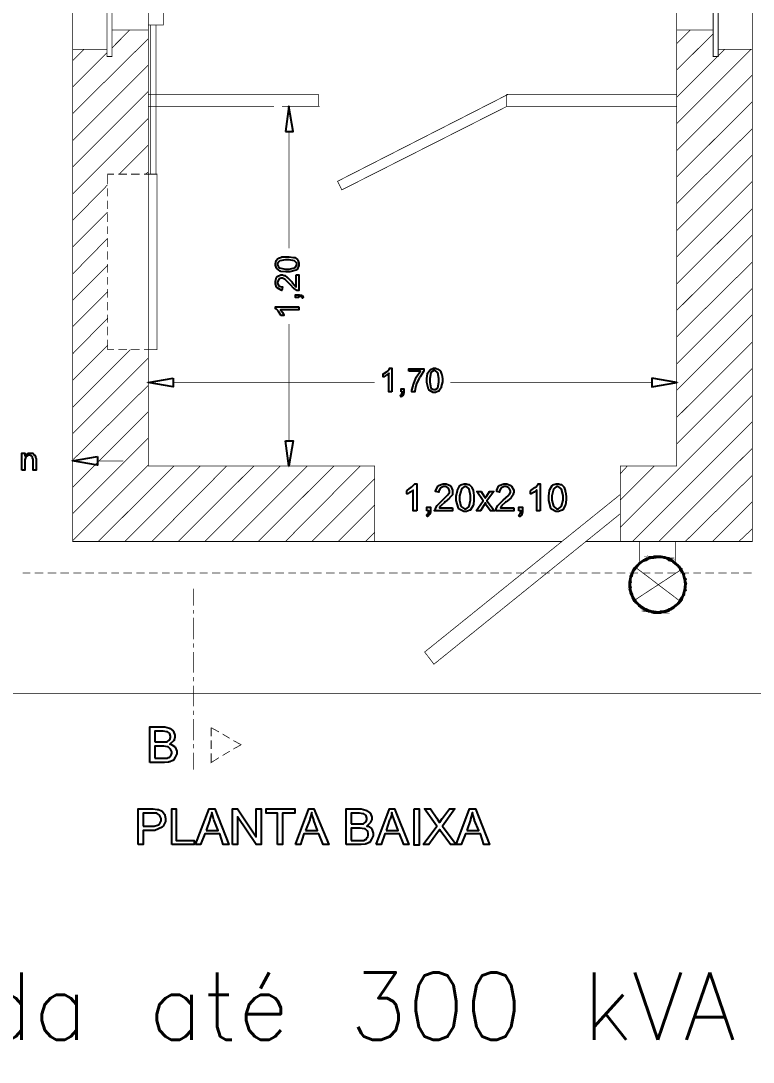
# Model space of a CAD drawing. Extents: x -593 to 248, y 430 to 1024.
# Drawn here: x -470 to -426.5, y 737 to 798.9 of the extents above; entities that cross this region are included whole.
import ezdxf

# ---------------------------------------------------------------- set-up
doc = ezdxf.new("R2010")
doc.units = 0
doc.header["$MEASUREMENT"] = 0
for name, color, linetype in [('C00-00-00-BLACK', 7, 'Continuous'), ('C00-7E-FF', 150, 'Continuous'), ('CFF-7E-00', 30, 'Continuous')]:
    doc.layers.add(name, color=color, linetype=linetype)
doc.styles.get("Standard").update_dxf_attribs({"font": 'txt.shx', "height": 0.4})

msp = doc.modelspace()

# ---------------------------------------------------------------- linework, layer by layer
at = {"layer": 'C00-00-00-BLACK', "const_width": 0.0423}
for points in [[(-478.073, 758.89), (-478.073, 842.777), (-415.303, 842.777), (-415.303, 758.89), (-478.073, 758.89)], [(-464.542, 796.743), (-464.841, 796.743), (-464.841, 828.918), (-464.542, 828.918), (-464.542, 796.743)], [(-428.834, 796.743), (-428.535, 796.743), (-428.535, 828.918), (-428.834, 828.918), (-428.834, 796.743)], [(-462.381, 798.609), (-461.489, 798.609), (-461.489, 799.921), (-462.381, 799.921), (-462.381, 798.609)], [(-430.445, 765.375), (-430.445, 765.541), (-430.579, 766.035), (-430.944, 766.574), (-431.483, 766.938), (-431.978, 767.072), (-432.142, 767.072), (-432.306, 767.072), (-432.795, 766.938), (-433.32, 766.574), (-433.668, 766.035), (-433.795, 765.541), (-433.795, 765.375), (-433.795, 765.218), (-433.668, 764.743), (-433.32, 764.216), (-432.795, 763.855), (-432.306, 763.722), (-432.142, 763.722), (-431.978, 763.722), (-431.483, 763.855), (-430.944, 764.216), (-430.579, 764.743), (-430.445, 765.218), (-430.445, 765.375)], [(-430.488, 765.375), (-430.488, 765.539), (-430.616, 766.029), (-430.965, 766.553), (-431.49, 766.902), (-431.979, 767.029), (-432.142, 767.029), (-432.299, 767.029), (-432.77, 766.902), (-433.282, 766.553), (-433.627, 766.029), (-433.752, 765.539), (-433.752, 765.375), (-433.752, 765.22), (-433.627, 764.75), (-433.282, 764.237), (-432.77, 763.891), (-432.299, 763.764), (-432.142, 763.764), (-431.979, 763.764), (-431.49, 763.891), (-430.965, 764.237), (-430.616, 764.75), (-430.488, 765.22), (-430.488, 765.375)], [(-433.033, 766.775), (-433.16, 766.606), (-433.245, 766.606), (-433.033, 766.775)], [(-432.949, 766.775), (-433.033, 766.775), (-433.16, 766.606), (-432.949, 766.775)], [(-432.99, 766.817), (-432.949, 766.775), (-433.033, 766.775), (-432.99, 766.817)], [(-432.82, 766.902), (-432.82, 766.817), (-432.99, 766.817), (-432.82, 766.902)], [(-432.82, 766.817), (-432.99, 766.817), (-432.949, 766.775), (-432.82, 766.817)], [(-431.931, 767.029), (-432.354, 767.029), (-431.719, 766.986), (-431.931, 767.029)], [(-432.693, 766.943), (-432.65, 766.902), (-432.82, 766.902), (-432.693, 766.943)], [(-432.058, 766.986), (-431.592, 766.943), (-431.761, 766.943), (-432.058, 766.986)], [(-432.65, 766.902), (-432.82, 766.902), (-432.82, 766.817), (-432.65, 766.902)], [(-432.438, 766.943), (-432.693, 766.943), (-432.65, 766.902), (-432.438, 766.943)], [(-432.607, 766.943), (-432.438, 766.943), (-432.693, 766.943), (-432.607, 766.943)], [(-432.523, 766.986), (-432.354, 766.943), (-432.607, 766.943), (-432.523, 766.986)], [(-432.058, 766.986), (-432.523, 766.986), (-432.354, 766.943), (-432.058, 766.986)], [(-432.354, 766.943), (-432.607, 766.943), (-432.438, 766.943), (-432.354, 766.943)], [(-432.354, 767.029), (-431.719, 766.986), (-432.481, 766.986), (-432.354, 767.029)], [(-431.719, 766.986), (-432.481, 766.986), (-432.523, 766.986), (-431.719, 766.986)], [(-431.719, 766.986), (-432.058, 766.986), (-431.592, 766.943), (-431.719, 766.986)], [(-432.481, 766.986), (-431.719, 766.986), (-431.676, 766.986), (-432.481, 766.986)], [(-432.058, 767.029), (-431.931, 767.029), (-432.354, 767.029), (-432.058, 767.029)], [(-431.592, 766.943), (-431.761, 766.943), (-431.419, 766.902), (-431.592, 766.943)], [(-431.761, 766.943), (-431.419, 766.902), (-431.592, 766.902), (-431.761, 766.943)], [(-431.462, 766.817), (-431.166, 766.733), (-431.25, 766.733), (-431.462, 766.817)], [(-431.592, 766.902), (-431.335, 766.817), (-431.462, 766.817), (-431.592, 766.902)], [(-431.419, 766.902), (-431.592, 766.902), (-431.335, 766.817), (-431.419, 766.902)], [(-431.335, 766.817), (-431.462, 766.817), (-431.166, 766.733), (-431.335, 766.817)], [(-431.207, 766.69), (-430.911, 766.52), (-430.996, 766.52), (-431.207, 766.69)], [(-433.626, 766.097), (-433.668, 765.844), (-433.752, 765.844), (-433.626, 766.097)], [(-433.499, 766.351), (-433.584, 766.14), (-433.626, 766.14), (-433.499, 766.351)], [(-433.415, 766.351), (-433.499, 766.351), (-433.584, 766.14), (-433.415, 766.351)], [(-433.626, 766.14), (-433.584, 766.097), (-433.626, 766.097), (-433.626, 766.14)], [(-433.456, 766.394), (-433.415, 766.351), (-433.499, 766.351), (-433.456, 766.394)], [(-433.288, 766.563), (-433.372, 766.394), (-433.456, 766.394), (-433.288, 766.563)], [(-433.372, 766.394), (-433.456, 766.394), (-433.415, 766.351), (-433.372, 766.394)], [(-433.203, 766.563), (-433.288, 766.563), (-433.372, 766.394), (-433.203, 766.563)], [(-433.245, 766.606), (-433.203, 766.563), (-433.288, 766.563), (-433.245, 766.606)], [(-433.16, 766.606), (-433.245, 766.606), (-433.203, 766.563), (-433.16, 766.606)], [(-431.166, 766.733), (-431.25, 766.733), (-431.123, 766.69), (-431.166, 766.733)], [(-431.25, 766.733), (-431.123, 766.69), (-431.207, 766.69), (-431.25, 766.733)], [(-431.123, 766.69), (-431.207, 766.69), (-430.911, 766.52), (-431.123, 766.69)], [(-430.911, 766.52), (-430.996, 766.52), (-430.869, 766.478), (-430.911, 766.52)], [(-430.954, 766.478), (-430.7, 766.267), (-430.784, 766.267), (-430.954, 766.478)], [(-430.996, 766.52), (-430.869, 766.478), (-430.954, 766.478), (-430.996, 766.52)], [(-430.784, 766.224), (-430.573, 765.971), (-430.615, 765.971), (-430.784, 766.224)], [(-430.869, 766.478), (-430.954, 766.478), (-430.7, 766.267), (-430.869, 766.478)], [(-430.7, 766.267), (-430.784, 766.267), (-430.7, 766.224), (-430.7, 766.267)], [(-430.7, 766.224), (-430.784, 766.224), (-430.573, 765.971), (-430.7, 766.224)], [(-430.784, 766.267), (-430.7, 766.224), (-430.784, 766.224), (-430.784, 766.267)], [(-430.615, 765.971), (-430.488, 765.672), (-430.53, 765.672), (-430.615, 765.971)], [(-433.752, 765.798), (-433.752, 765.502), (-433.795, 765.502), (-433.752, 765.798)], [(-433.795, 765.502), (-433.752, 765.206), (-433.795, 765.206), (-433.795, 765.502)], [(-433.668, 765.844), (-433.752, 765.844), (-433.711, 765.801), (-433.668, 765.844)], [(-433.752, 765.844), (-433.711, 765.801), (-433.752, 765.801), (-433.752, 765.844)], [(-433.711, 765.798), (-433.752, 765.798), (-433.752, 765.502), (-433.711, 765.798)], [(-433.584, 766.097), (-433.626, 766.097), (-433.668, 765.844), (-433.584, 766.097)], [(-433.584, 766.14), (-433.626, 766.14), (-433.584, 766.097), (-433.584, 766.14)], [(-430.573, 765.971), (-430.615, 765.971), (-430.488, 765.672), (-430.573, 765.971)], [(-430.573, 765.971), (-430.615, 765.971), (-430.573, 765.971)], [(-430.615, 765.971), (-430.573, 765.971), (-430.53, 765.971), (-430.615, 765.971)], [(-430.53, 765.672), (-430.445, 765.375), (-430.488, 765.375), (-430.53, 765.672)], [(-430.488, 765.672), (-430.53, 765.672), (-430.445, 765.375), (-430.488, 765.672)], [(-430.488, 765.375), (-430.488, 765.036), (-430.53, 765.036), (-430.488, 765.375)], [(-430.488, 765.672), (-430.53, 765.672), (-430.488, 765.672)], [(-430.53, 765.672), (-430.488, 765.672), (-430.445, 765.672), (-430.53, 765.672)], [(-433.752, 764.867), (-433.584, 764.613), (-433.626, 764.613), (-433.752, 764.867)], [(-433.795, 765.206), (-433.711, 764.91), (-433.752, 764.91), (-433.795, 765.206)], [(-433.711, 764.91), (-433.752, 764.91), (-433.668, 764.867), (-433.711, 764.91)], [(-433.752, 765.206), (-433.795, 765.206), (-433.711, 764.91), (-433.752, 765.206)], [(-433.752, 765.502), (-433.795, 765.502), (-433.752, 765.206), (-433.752, 765.502)], [(-433.752, 765.502), (-433.795, 765.502), (-433.752, 765.502)], [(-433.795, 765.502), (-433.752, 765.502), (-433.711, 765.502), (-433.795, 765.502)], [(-433.752, 765.206), (-433.795, 765.206), (-433.752, 765.206)], [(-433.795, 765.206), (-433.752, 765.206), (-433.711, 765.206), (-433.795, 765.206)], [(-433.752, 764.91), (-433.668, 764.867), (-433.752, 764.867), (-433.752, 764.91)], [(-430.53, 765.036), (-430.573, 764.74), (-430.615, 764.74), (-430.53, 765.036)], [(-430.488, 765.036), (-430.53, 765.036), (-430.573, 764.74), (-430.488, 765.036)], [(-430.488, 765.036), (-430.53, 765.036), (-430.488, 765.036)], [(-430.53, 765.036), (-430.488, 765.036), (-430.445, 765.036), (-430.53, 765.036)], [(-430.445, 765.375), (-430.488, 765.375), (-430.488, 765.036), (-430.445, 765.375)], [(-433.668, 764.867), (-433.752, 764.867), (-433.584, 764.613), (-433.668, 764.867)], [(-433.626, 764.571), (-433.415, 764.36), (-433.499, 764.36), (-433.626, 764.571)], [(-433.584, 764.571), (-433.626, 764.571), (-433.415, 764.36), (-433.584, 764.571)], [(-433.584, 764.613), (-433.626, 764.613), (-433.584, 764.571), (-433.584, 764.613)], [(-433.626, 764.613), (-433.584, 764.571), (-433.626, 764.571), (-433.626, 764.613)], [(-433.415, 764.36), (-433.499, 764.36), (-433.372, 764.317), (-433.415, 764.36)], [(-433.456, 764.317), (-433.203, 764.148), (-433.288, 764.148), (-433.456, 764.317)], [(-433.499, 764.36), (-433.372, 764.317), (-433.456, 764.317), (-433.499, 764.36)], [(-433.372, 764.317), (-433.456, 764.317), (-433.203, 764.148), (-433.372, 764.317)], [(-430.784, 764.444), (-430.869, 764.231), (-430.954, 764.231), (-430.784, 764.444)], [(-430.7, 764.444), (-430.784, 764.444), (-430.869, 764.231), (-430.7, 764.444)], [(-430.7, 764.487), (-430.784, 764.487), (-430.7, 764.444), (-430.7, 764.487)], [(-430.615, 764.74), (-430.7, 764.487), (-430.784, 764.487), (-430.615, 764.74)], [(-430.573, 764.74), (-430.615, 764.74), (-430.7, 764.487), (-430.573, 764.74)], [(-430.784, 764.487), (-430.7, 764.444), (-430.784, 764.444), (-430.784, 764.487)], [(-430.573, 764.74), (-430.615, 764.74), (-430.573, 764.74)], [(-430.615, 764.74), (-430.573, 764.74), (-430.53, 764.74), (-430.615, 764.74)], [(-433.245, 764.105), (-432.949, 763.935), (-433.033, 763.935), (-433.245, 764.105)], [(-433.203, 764.148), (-433.288, 764.148), (-433.16, 764.105), (-433.203, 764.148)], [(-433.288, 764.148), (-433.16, 764.105), (-433.245, 764.105), (-433.288, 764.148)], [(-433.16, 764.105), (-433.245, 764.105), (-432.949, 763.935), (-433.16, 764.105)], [(-432.949, 763.935), (-433.033, 763.935), (-432.82, 763.894), (-432.949, 763.935)], [(-432.65, 763.809), (-432.82, 763.809), (-432.438, 763.764), (-432.65, 763.809)], [(-432.99, 763.894), (-432.65, 763.809), (-432.82, 763.809), (-432.99, 763.894)], [(-432.82, 763.894), (-432.99, 763.894), (-432.65, 763.809), (-432.82, 763.894)], [(-432.354, 763.764), (-432.607, 763.764), (-432.058, 763.722), (-432.354, 763.764)], [(-433.033, 763.935), (-432.82, 763.894), (-432.99, 763.894), (-433.033, 763.935)], [(-432.481, 763.722), (-431.719, 763.722), (-431.931, 763.679), (-432.481, 763.722)], [(-432.82, 763.809), (-432.438, 763.764), (-432.693, 763.764), (-432.82, 763.809)], [(-432.438, 763.764), (-432.693, 763.764), (-432.354, 763.764), (-432.438, 763.764)], [(-432.693, 763.764), (-432.354, 763.764), (-432.607, 763.764), (-432.693, 763.764)], [(-432.607, 763.764), (-432.058, 763.722), (-432.523, 763.722), (-432.607, 763.764)], [(-432.481, 763.722), (-432.354, 763.679), (-431.931, 763.679), (-432.481, 763.722)], [(-431.719, 763.722), (-432.523, 763.722), (-431.719, 763.722)], [(-432.523, 763.722), (-431.719, 763.722), (-432.481, 763.722), (-432.523, 763.722)], [(-432.354, 763.679), (-431.931, 763.679), (-432.058, 763.679), (-432.354, 763.679)], [(-431.676, 763.764), (-431.972, 763.764), (-431.719, 763.722), (-431.676, 763.764)], [(-431.972, 763.764), (-431.719, 763.722), (-432.058, 763.722), (-431.972, 763.764)], [(-431.761, 763.764), (-431.676, 763.764), (-431.972, 763.764), (-431.761, 763.764)], [(-431.592, 763.809), (-431.592, 763.764), (-431.761, 763.764), (-431.592, 763.809)], [(-431.592, 763.764), (-431.761, 763.764), (-431.676, 763.764), (-431.592, 763.764)], [(-431.462, 763.894), (-431.419, 763.809), (-431.592, 763.809), (-431.462, 763.894)], [(-431.419, 763.809), (-431.592, 763.809), (-431.592, 763.764), (-431.419, 763.809)], [(-431.25, 763.978), (-431.335, 763.894), (-431.462, 763.894), (-431.25, 763.978)], [(-431.335, 763.894), (-431.462, 763.894), (-431.419, 763.809), (-431.335, 763.894)], [(-431.166, 763.978), (-431.25, 763.978), (-431.335, 763.894), (-431.166, 763.978)], [(-431.207, 764.021), (-431.166, 763.978), (-431.25, 763.978), (-431.207, 764.021)], [(-430.996, 764.19), (-431.123, 764.021), (-431.207, 764.021), (-430.996, 764.19)], [(-431.123, 764.021), (-431.207, 764.021), (-431.166, 763.978), (-431.123, 764.021)], [(-430.911, 764.19), (-430.996, 764.19), (-431.123, 764.021), (-430.911, 764.19)], [(-430.954, 764.231), (-430.911, 764.19), (-430.996, 764.19), (-430.954, 764.231)], [(-430.869, 764.231), (-430.954, 764.231), (-430.911, 764.19), (-430.869, 764.231)]]:
    msp.add_lwpolyline(points, close=True, dxfattribs=at)
for points in [[(-437.824, 767.92), (-461.915, 767.92), (-466.876, 767.92), (-466.876, 836.292)], [(-466.876, 836.292), (-426.501, 836.292), (-426.501, 767.92), (-436.426, 767.92)], [(-448.937, 767.92), (-448.937, 772.413), (-462.381, 772.413), (-462.381, 831.798), (-430.996, 831.798), (-430.996, 772.413), (-434.346, 772.413), (-434.346, 767.92)], [(-462.254, 789.749), (-462.254, 798.609)], [(-461.915, 789.749), (-461.915, 798.609)], [(-466.876, 793.352), (-462.381, 797.802)], [(-464.542, 797.252), (-463.483, 798.313)], [(-464.542, 798.313), (-462.381, 798.313)], [(-430.996, 797.505), (-430.192, 798.313)], [(-428.834, 798.313), (-430.996, 798.313)], [(-430.996, 795.937), (-428.834, 798.098)], [(-466.876, 796.49), (-466.198, 797.168)], [(-464.841, 797.168), (-466.876, 797.168)], [(-430.996, 792.76), (-426.585, 797.168)], [(-428.535, 796.786), (-428.155, 797.168)], [(-428.535, 797.168), (-426.501, 797.168)], [(-466.876, 794.92), (-464.841, 796.956)], [(-430.996, 794.328), (-428.578, 796.743)], [(-466.876, 791.741), (-462.381, 796.234)], [(-430.996, 791.149), (-426.501, 795.641)], [(-466.876, 790.174), (-462.381, 794.667)], [(-462.381, 794.497), (-454.025, 794.497)], [(-454.025, 794.497), (-452.287, 794.497), (-452.287, 793.775)], [(-441.091, 793.775), (-450.887, 788.817), (-451.142, 789.326), (-441.005, 794.497)], [(-430.996, 793.775), (-441.091, 793.775), (-441.091, 794.497), (-430.996, 794.497)], [(-430.996, 789.579), (-426.501, 794.072)], [(-462.381, 793.775), (-454.917, 793.775)], [(-454.364, 793.775), (-452.203, 793.775)], [(-466.876, 788.564), (-462.381, 793.056)], [(-430.996, 788.009), (-426.501, 792.463)], [(-464.118, 789.749), (-462.381, 791.486)], [(-430.996, 786.401), (-426.501, 790.894)], [(-464.415, 789.749), (-464.799, 789.749), (-464.799, 789.156)], [(-463.653, 789.749), (-464.161, 789.749)], [(-462.888, 789.749), (-463.399, 789.749)], [(-462.295, 789.749), (-462.634, 789.749)], [(-462.55, 789.749), (-462.381, 789.875)], [(-462.295, 779.321), (-461.872, 779.321), (-461.872, 789.749), (-462.295, 789.749)], [(-466.876, 786.994), (-464.799, 789.113)], [(-430.996, 784.833), (-426.501, 789.326)], [(-464.799, 788.901), (-464.799, 788.437)], [(-464.799, 788.182), (-464.799, 787.672)], [(-466.876, 785.426), (-464.799, 787.502)], [(-464.799, 787.417), (-464.799, 786.91)], [(-430.996, 783.221), (-426.501, 787.713)], [(-464.799, 786.655), (-464.799, 786.189)], [(-430.996, 781.653), (-426.501, 786.148)], [(-466.876, 783.813), (-464.799, 785.933)], [(-464.799, 785.933), (-464.799, 785.426)], [(-464.799, 785.171), (-464.799, 784.664)], [(-466.876, 782.248), (-464.799, 784.325)], [(-464.799, 784.409), (-464.799, 783.899)], [(-430.996, 780.086), (-426.501, 784.536)], [(-464.799, 783.644), (-464.799, 783.18)], [(-464.799, 782.924), (-464.799, 782.418)], [(-430.996, 778.475), (-426.501, 782.967)], [(-466.876, 780.678), (-464.799, 782.755)], [(-464.799, 782.162), (-464.799, 781.653)], [(-466.876, 779.068), (-464.799, 781.187)], [(-464.799, 781.398), (-464.799, 780.932)], [(-430.996, 776.905), (-426.501, 781.398)], [(-464.799, 780.678), (-464.799, 780.17)], [(-464.799, 779.914), (-464.799, 779.321), (-464.415, 779.321)], [(-430.996, 775.294), (-426.501, 779.787)], [(-466.876, 777.498), (-464.799, 779.575)], [(-466.876, 775.887), (-463.442, 779.321)], [(-464.161, 779.321), (-463.653, 779.321)], [(-463.399, 779.321), (-462.888, 779.321)], [(-462.634, 779.321), (-462.295, 779.321)], [(-466.876, 774.32), (-462.381, 778.814)], [(-430.996, 773.725), (-426.501, 778.22)], [(-466.876, 772.752), (-462.381, 777.202)], [(-434.346, 768.766), (-426.501, 776.609)], [(-466.876, 771.141), (-462.381, 775.633)], [(-433.626, 767.92), (-426.501, 775.041)], [(-466.876, 769.572), (-462.381, 774.067)], [(-432.058, 767.92), (-426.501, 773.471)], [(-466.876, 767.963), (-462.381, 772.455)], [(-465.349, 767.92), (-460.854, 772.413)], [(-463.781, 767.92), (-459.284, 772.413)], [(-462.169, 767.92), (-457.716, 772.413)], [(-460.601, 767.92), (-456.105, 772.413)], [(-459.031, 767.92), (-454.536, 772.413)], [(-457.42, 767.92), (-452.922, 772.413)], [(-455.848, 767.92), (-451.353, 772.413)], [(-454.237, 767.92), (-449.785, 772.413)], [(-434.346, 771.947), (-433.922, 772.413)], [(-434.346, 770.379), (-432.311, 772.413)], [(-430.488, 767.92), (-426.501, 771.86)], [(-452.669, 767.92), (-448.937, 771.648)], [(-434.346, 770.717), (-445.969, 761.349), (-445.416, 760.628), (-434.346, 769.572)], [(-451.099, 767.92), (-448.937, 770.083)], [(-428.877, 767.92), (-426.501, 770.294)], [(-427.307, 767.92), (-426.501, 768.682)], [(-449.488, 767.92), (-448.937, 768.47)], [(-433.203, 766.647), (-433.203, 767.92)], [(-431.08, 766.647), (-431.08, 767.92)], [(-433.542, 764.401), (-430.7, 766.267)], [(-433.456, 766.394), (-430.784, 764.36)], [(-469.844, 766.055), (-469.379, 766.055)], [(-469.125, 766.055), (-468.614, 766.055)], [(-468.36, 766.055), (-467.852, 766.055)], [(-467.598, 766.055), (-467.088, 766.055)], [(-466.833, 766.055), (-466.367, 766.055)], [(-466.114, 766.055), (-465.603, 766.055)], [(-465.349, 766.055), (-464.841, 766.055)], [(-464.584, 766.055), (-464.118, 766.055)], [(-463.865, 766.055), (-463.356, 766.055)], [(-463.1, 766.055), (-462.592, 766.055)], [(-462.338, 766.055), (-461.83, 766.055)], [(-461.573, 766.055), (-461.107, 766.055)], [(-460.854, 766.055), (-460.345, 766.055)], [(-460.089, 766.055), (-459.581, 766.055)], [(-459.327, 766.055), (-458.861, 766.055)], [(-458.605, 766.055), (-458.097, 766.055)], [(-457.843, 766.055), (-457.332, 766.055)], [(-457.078, 766.055), (-456.571, 766.055)], [(-456.316, 766.055), (-455.848, 766.055)], [(-455.594, 766.055), (-455.086, 766.055)], [(-454.832, 766.055), (-454.322, 766.055)], [(-454.067, 766.055), (-453.602, 766.055)], [(-453.348, 766.055), (-452.837, 766.055)], [(-452.583, 766.055), (-452.075, 766.055)], [(-451.821, 766.055), (-451.312, 766.055)], [(-451.056, 766.055), (-450.591, 766.055)], [(-450.337, 766.055), (-449.826, 766.055)], [(-449.572, 766.055), (-449.064, 766.055)], [(-448.81, 766.055), (-448.342, 766.055)], [(-448.088, 766.055), (-447.58, 766.055)], [(-447.326, 766.055), (-446.815, 766.055)], [(-446.561, 766.055), (-446.054, 766.055)], [(-445.797, 766.055), (-445.331, 766.055)], [(-445.077, 766.055), (-444.569, 766.055)], [(-444.312, 766.055), (-443.805, 766.055)], [(-443.55, 766.055), (-443.084, 766.055)], [(-442.828, 766.055), (-442.32, 766.055)], [(-442.066, 766.055), (-441.556, 766.055)], [(-441.301, 766.055), (-440.794, 766.055)], [(-440.539, 766.055), (-440.071, 766.055)], [(-439.817, 766.055), (-439.309, 766.055)], [(-439.055, 766.055), (-438.545, 766.055)], [(-438.291, 766.055), (-437.824, 766.055)], [(-437.571, 766.055), (-437.06, 766.055)], [(-436.806, 766.055), (-436.298, 766.055)], [(-436.044, 766.055), (-435.534, 766.055)], [(-435.279, 766.055), (-434.814, 766.055)], [(-434.56, 766.055), (-434.049, 766.055)], [(-433.795, 766.055), (-433.288, 766.055)], [(-433.033, 766.055), (-432.565, 766.055)], [(-432.311, 766.055), (-431.803, 766.055)], [(-431.549, 766.055), (-431.039, 766.055)], [(-430.784, 766.055), (-430.277, 766.055)], [(-430.019, 766.055), (-429.554, 766.055)], [(-429.3, 766.055), (-428.792, 766.055)], [(-428.535, 766.055), (-428.028, 766.055)], [(-427.773, 766.055), (-427.307, 766.055)], [(-427.051, 766.055), (-426.543, 766.055)], [(-459.709, 764.105), (-459.709, 765.122)], [(-459.709, 763.636), (-459.709, 763.851)], [(-459.709, 762.112), (-459.709, 763.383)], [(-459.709, 761.602), (-459.709, 761.858)], [(-459.709, 760.121), (-459.709, 761.349)], [(-459.709, 759.609), (-459.709, 759.866)], [(-459.709, 758.128), (-459.709, 759.356)], [(-459.709, 757.617), (-459.709, 757.874)], [(-459.709, 756.093), (-459.709, 757.363)], [(-458.648, 756.855), (-458.648, 756.348)], [(-458.182, 756.601), (-458.648, 756.855)], [(-457.547, 756.221), (-457.97, 756.475)], [(-459.709, 755.625), (-459.709, 755.882)], [(-458.648, 756.093), (-458.648, 755.583)], [(-457.332, 755.583), (-456.867, 755.839), (-457.332, 756.093)], [(-459.709, 754.355), (-459.709, 755.371)], [(-458.648, 755.33), (-458.648, 754.778), (-458.182, 755.074)], [(-457.97, 755.201), (-457.547, 755.456)]]:
    msp.add_lwpolyline(points, dxfattribs=at)
at = {"layer": 'C00-00-00-BLACK'}
for points in [[(-432.99, 766.817), (-432.949, 766.775), (-433.033, 766.775), (-432.99, 766.817)], [(-432.82, 766.902), (-432.82, 766.817), (-432.99, 766.817), (-432.82, 766.902)], [(-432.82, 766.817), (-432.99, 766.817), (-432.949, 766.775), (-432.82, 766.817)], [(-432.693, 766.943), (-432.65, 766.902), (-432.82, 766.902), (-432.693, 766.943)], [(-432.65, 766.902), (-432.82, 766.902), (-432.82, 766.817), (-432.65, 766.902)], [(-432.607, 766.943), (-432.438, 766.943), (-432.693, 766.943), (-432.607, 766.943)], [(-432.438, 766.943), (-432.693, 766.943), (-432.65, 766.902), (-432.438, 766.943)], [(-432.523, 766.986), (-432.354, 766.943), (-432.607, 766.943), (-432.523, 766.986)], [(-432.354, 766.943), (-432.607, 766.943), (-432.438, 766.943), (-432.354, 766.943)], [(-431.719, 766.986), (-432.481, 766.986), (-432.523, 766.986), (-431.719, 766.986)], [(-432.058, 766.986), (-432.523, 766.986), (-432.354, 766.943), (-432.058, 766.986)], [(-432.354, 767.029), (-431.719, 766.986), (-432.481, 766.986), (-432.354, 767.029)], [(-432.481, 766.986), (-431.719, 766.986), (-431.676, 766.986), (-432.481, 766.986)], [(-432.058, 767.029), (-431.931, 767.029), (-432.354, 767.029), (-432.058, 767.029)], [(-431.931, 767.029), (-432.354, 767.029), (-431.719, 766.986), (-431.931, 767.029)], [(-431.719, 766.986), (-432.058, 766.986), (-431.592, 766.943), (-431.719, 766.986)], [(-432.058, 766.986), (-431.592, 766.943), (-431.761, 766.943), (-432.058, 766.986)], [(-431.592, 766.943), (-431.761, 766.943), (-431.419, 766.902), (-431.592, 766.943)], [(-431.761, 766.943), (-431.419, 766.902), (-431.592, 766.902), (-431.761, 766.943)], [(-431.419, 766.902), (-431.592, 766.902), (-431.335, 766.817), (-431.419, 766.902)], [(-431.592, 766.902), (-431.335, 766.817), (-431.462, 766.817), (-431.592, 766.902)], [(-431.335, 766.817), (-431.462, 766.817), (-431.166, 766.733), (-431.335, 766.817)], [(-431.462, 766.817), (-431.166, 766.733), (-431.25, 766.733), (-431.462, 766.817)], [(-433.499, 766.351), (-433.584, 766.14), (-433.626, 766.14), (-433.499, 766.351)], [(-433.415, 766.351), (-433.499, 766.351), (-433.584, 766.14), (-433.415, 766.351)], [(-433.456, 766.394), (-433.415, 766.351), (-433.499, 766.351), (-433.456, 766.394)], [(-433.288, 766.563), (-433.372, 766.394), (-433.456, 766.394), (-433.288, 766.563)], [(-433.372, 766.394), (-433.456, 766.394), (-433.415, 766.351), (-433.372, 766.394)], [(-433.203, 766.563), (-433.288, 766.563), (-433.372, 766.394), (-433.203, 766.563)], [(-433.245, 766.606), (-433.203, 766.563), (-433.288, 766.563), (-433.245, 766.606)], [(-433.033, 766.775), (-433.16, 766.606), (-433.245, 766.606), (-433.033, 766.775)], [(-433.16, 766.606), (-433.245, 766.606), (-433.203, 766.563), (-433.16, 766.606)], [(-432.949, 766.775), (-433.033, 766.775), (-433.16, 766.606), (-432.949, 766.775)], [(-431.166, 766.733), (-431.25, 766.733), (-431.123, 766.69), (-431.166, 766.733)], [(-431.25, 766.733), (-431.123, 766.69), (-431.207, 766.69), (-431.25, 766.733)], [(-431.123, 766.69), (-431.207, 766.69), (-430.911, 766.52), (-431.123, 766.69)], [(-431.207, 766.69), (-430.911, 766.52), (-430.996, 766.52), (-431.207, 766.69)], [(-430.911, 766.52), (-430.996, 766.52), (-430.869, 766.478), (-430.911, 766.52)], [(-430.996, 766.52), (-430.869, 766.478), (-430.954, 766.478), (-430.996, 766.52)], [(-430.869, 766.478), (-430.954, 766.478), (-430.7, 766.267), (-430.869, 766.478)], [(-430.954, 766.478), (-430.7, 766.267), (-430.784, 766.267), (-430.954, 766.478)], [(-430.7, 766.267), (-430.784, 766.267), (-430.7, 766.224), (-430.7, 766.267)], [(-430.784, 766.267), (-430.7, 766.224), (-430.784, 766.224), (-430.784, 766.267)], [(-430.7, 766.224), (-430.784, 766.224), (-430.573, 765.971), (-430.7, 766.224)], [(-430.784, 766.224), (-430.573, 765.971), (-430.615, 765.971), (-430.784, 766.224)], [(-433.752, 765.798), (-433.752, 765.502), (-433.795, 765.502), (-433.752, 765.798)], [(-433.626, 766.097), (-433.668, 765.844), (-433.752, 765.844), (-433.626, 766.097)], [(-433.668, 765.844), (-433.752, 765.844), (-433.711, 765.801), (-433.668, 765.844)], [(-433.752, 765.844), (-433.711, 765.801), (-433.752, 765.801), (-433.752, 765.844)], [(-433.711, 765.798), (-433.752, 765.798), (-433.752, 765.502), (-433.711, 765.798)], [(-433.584, 766.097), (-433.626, 766.097), (-433.668, 765.844), (-433.584, 766.097)], [(-433.584, 766.14), (-433.626, 766.14), (-433.584, 766.097), (-433.584, 766.14)], [(-433.626, 766.14), (-433.584, 766.097), (-433.626, 766.097), (-433.626, 766.14)], [(-430.573, 765.971), (-430.615, 765.971), (-430.573, 765.971)], [(-430.615, 765.971), (-430.573, 765.971), (-430.53, 765.971), (-430.615, 765.971)], [(-430.573, 765.971), (-430.615, 765.971), (-430.488, 765.672), (-430.573, 765.971)], [(-430.615, 765.971), (-430.488, 765.672), (-430.53, 765.672), (-430.615, 765.971)], [(-430.488, 765.672), (-430.53, 765.672), (-430.488, 765.672)], [(-430.53, 765.672), (-430.488, 765.672), (-430.445, 765.672), (-430.53, 765.672)], [(-430.488, 765.672), (-430.53, 765.672), (-430.445, 765.375), (-430.488, 765.672)], [(-430.53, 765.672), (-430.445, 765.375), (-430.488, 765.375), (-430.53, 765.672)], [(-433.752, 765.502), (-433.795, 765.502), (-433.752, 765.502)], [(-433.795, 765.502), (-433.752, 765.502), (-433.711, 765.502), (-433.795, 765.502)], [(-433.752, 765.502), (-433.795, 765.502), (-433.752, 765.206), (-433.752, 765.502)], [(-433.795, 765.502), (-433.752, 765.206), (-433.795, 765.206), (-433.795, 765.502)], [(-433.752, 765.206), (-433.795, 765.206), (-433.752, 765.206)], [(-433.795, 765.206), (-433.752, 765.206), (-433.711, 765.206), (-433.795, 765.206)], [(-433.752, 765.206), (-433.795, 765.206), (-433.711, 764.91), (-433.752, 765.206)], [(-433.795, 765.206), (-433.711, 764.91), (-433.752, 764.91), (-433.795, 765.206)], [(-430.53, 765.036), (-430.573, 764.74), (-430.615, 764.74), (-430.53, 765.036)], [(-430.488, 765.036), (-430.53, 765.036), (-430.573, 764.74), (-430.488, 765.036)], [(-430.488, 765.375), (-430.488, 765.036), (-430.53, 765.036), (-430.488, 765.375)], [(-430.488, 765.036), (-430.53, 765.036), (-430.488, 765.036)], [(-430.53, 765.036), (-430.488, 765.036), (-430.445, 765.036), (-430.53, 765.036)], [(-430.445, 765.375), (-430.488, 765.375), (-430.488, 765.036), (-430.445, 765.375)], [(-433.711, 764.91), (-433.752, 764.91), (-433.668, 764.867), (-433.711, 764.91)], [(-433.752, 764.91), (-433.668, 764.867), (-433.752, 764.867), (-433.752, 764.91)], [(-433.668, 764.867), (-433.752, 764.867), (-433.584, 764.613), (-433.668, 764.867)], [(-433.752, 764.867), (-433.584, 764.613), (-433.626, 764.613), (-433.752, 764.867)], [(-433.584, 764.613), (-433.626, 764.613), (-433.584, 764.571), (-433.584, 764.613)], [(-433.626, 764.613), (-433.584, 764.571), (-433.626, 764.571), (-433.626, 764.613)], [(-433.584, 764.571), (-433.626, 764.571), (-433.415, 764.36), (-433.584, 764.571)], [(-433.626, 764.571), (-433.415, 764.36), (-433.499, 764.36), (-433.626, 764.571)], [(-433.415, 764.36), (-433.499, 764.36), (-433.372, 764.317), (-433.415, 764.36)], [(-433.499, 764.36), (-433.372, 764.317), (-433.456, 764.317), (-433.499, 764.36)], [(-433.372, 764.317), (-433.456, 764.317), (-433.203, 764.148), (-433.372, 764.317)], [(-433.456, 764.317), (-433.203, 764.148), (-433.288, 764.148), (-433.456, 764.317)], [(-430.784, 764.444), (-430.869, 764.231), (-430.954, 764.231), (-430.784, 764.444)], [(-430.7, 764.444), (-430.784, 764.444), (-430.869, 764.231), (-430.7, 764.444)], [(-430.615, 764.74), (-430.7, 764.487), (-430.784, 764.487), (-430.615, 764.74)], [(-430.7, 764.487), (-430.784, 764.487), (-430.7, 764.444), (-430.7, 764.487)], [(-430.784, 764.487), (-430.7, 764.444), (-430.784, 764.444), (-430.784, 764.487)], [(-430.573, 764.74), (-430.615, 764.74), (-430.7, 764.487), (-430.573, 764.74)], [(-430.573, 764.74), (-430.615, 764.74), (-430.573, 764.74)], [(-430.615, 764.74), (-430.573, 764.74), (-430.53, 764.74), (-430.615, 764.74)], [(-433.203, 764.148), (-433.288, 764.148), (-433.16, 764.105), (-433.203, 764.148)], [(-433.288, 764.148), (-433.16, 764.105), (-433.245, 764.105), (-433.288, 764.148)], [(-433.16, 764.105), (-433.245, 764.105), (-432.949, 763.935), (-433.16, 764.105)], [(-433.245, 764.105), (-432.949, 763.935), (-433.033, 763.935), (-433.245, 764.105)], [(-432.949, 763.935), (-433.033, 763.935), (-432.82, 763.894), (-432.949, 763.935)], [(-433.033, 763.935), (-432.82, 763.894), (-432.99, 763.894), (-433.033, 763.935)], [(-432.82, 763.894), (-432.99, 763.894), (-432.65, 763.809), (-432.82, 763.894)], [(-432.99, 763.894), (-432.65, 763.809), (-432.82, 763.809), (-432.99, 763.894)], [(-432.65, 763.809), (-432.82, 763.809), (-432.438, 763.764), (-432.65, 763.809)], [(-432.82, 763.809), (-432.438, 763.764), (-432.693, 763.764), (-432.82, 763.809)], [(-432.438, 763.764), (-432.693, 763.764), (-432.354, 763.764), (-432.438, 763.764)], [(-432.693, 763.764), (-432.354, 763.764), (-432.607, 763.764), (-432.693, 763.764)], [(-432.354, 763.764), (-432.607, 763.764), (-432.058, 763.722), (-432.354, 763.764)], [(-432.607, 763.764), (-432.058, 763.722), (-432.523, 763.722), (-432.607, 763.764)], [(-431.719, 763.722), (-432.523, 763.722), (-431.719, 763.722)], [(-432.523, 763.722), (-431.719, 763.722), (-432.481, 763.722), (-432.523, 763.722)], [(-432.481, 763.722), (-432.354, 763.679), (-431.931, 763.679), (-432.481, 763.722)], [(-432.481, 763.722), (-431.719, 763.722), (-431.931, 763.679), (-432.481, 763.722)], [(-431.972, 763.764), (-431.719, 763.722), (-432.058, 763.722), (-431.972, 763.764)], [(-431.761, 763.764), (-431.676, 763.764), (-431.972, 763.764), (-431.761, 763.764)], [(-431.676, 763.764), (-431.972, 763.764), (-431.719, 763.722), (-431.676, 763.764)], [(-431.592, 763.809), (-431.592, 763.764), (-431.761, 763.764), (-431.592, 763.809)], [(-431.592, 763.764), (-431.761, 763.764), (-431.676, 763.764), (-431.592, 763.764)], [(-431.462, 763.894), (-431.419, 763.809), (-431.592, 763.809), (-431.462, 763.894)], [(-431.419, 763.809), (-431.592, 763.809), (-431.592, 763.764), (-431.419, 763.809)], [(-431.25, 763.978), (-431.335, 763.894), (-431.462, 763.894), (-431.25, 763.978)], [(-431.335, 763.894), (-431.462, 763.894), (-431.419, 763.809), (-431.335, 763.894)], [(-431.166, 763.978), (-431.25, 763.978), (-431.335, 763.894), (-431.166, 763.978)], [(-431.207, 764.021), (-431.166, 763.978), (-431.25, 763.978), (-431.207, 764.021)], [(-430.996, 764.19), (-431.123, 764.021), (-431.207, 764.021), (-430.996, 764.19)], [(-431.123, 764.021), (-431.207, 764.021), (-431.166, 763.978), (-431.123, 764.021)], [(-430.911, 764.19), (-430.996, 764.19), (-431.123, 764.021), (-430.911, 764.19)], [(-430.954, 764.231), (-430.911, 764.19), (-430.996, 764.19), (-430.954, 764.231)], [(-430.869, 764.231), (-430.954, 764.231), (-430.911, 764.19), (-430.869, 764.231)], [(-432.354, 763.679), (-431.931, 763.679), (-432.058, 763.679), (-432.354, 763.679)], [(-462.295, 754.778), (-462.295, 756.898), (-461.489, 756.898), (-461.394, 756.898), (-461.13, 756.825), (-461.107, 756.814), (-461.087, 756.804), (-460.908, 756.666), (-460.897, 756.644), (-460.876, 756.623), (-460.811, 756.417), (-460.811, 756.348), (-460.811, 756.284), (-460.844, 756.115), (-460.854, 756.093), (-460.876, 756.072), (-461.076, 755.904), (-461.107, 755.882), (-461.034, 755.882), (-460.822, 755.734), (-460.811, 755.713), (-460.791, 755.692), (-460.684, 755.452), (-460.684, 755.371), (-460.684, 755.307), (-460.76, 755.139), (-460.77, 755.117), (-460.781, 755.096), (-460.887, 754.916), (-460.897, 754.905), (-460.919, 754.895), (-461.092, 754.821), (-461.15, 754.821), (-461.172, 754.811), (-461.411, 754.778), (-461.489, 754.778), (-462.295, 754.778)], [(-461.999, 756.009), (-461.573, 756.009), (-461.5, 756.009), (-461.334, 756.009), (-461.277, 756.009), (-461.267, 756.02), (-461.118, 756.126), (-461.107, 756.136), (-461.107, 756.136), (-461.066, 756.264), (-461.066, 756.305), (-461.066, 756.359), (-461.107, 756.479), (-461.107, 756.517), (-461.118, 756.528), (-461.238, 756.601), (-461.277, 756.601), (-461.288, 756.612), (-461.503, 756.644), (-461.573, 756.644), (-461.999, 756.644), (-461.999, 756.009)], [(-461.999, 755.033), (-461.489, 755.033), (-461.437, 755.033), (-461.317, 755.033), (-461.277, 755.033), (-461.245, 755.033), (-461.175, 755.074), (-461.15, 755.074), (-461.141, 755.085), (-461.034, 755.192), (-461.024, 755.201), (-461.014, 755.212), (-460.981, 755.332), (-460.981, 755.371), (-460.981, 755.424), (-461.057, 755.573), (-461.066, 755.583), (-461.077, 755.605), (-461.196, 755.713), (-461.234, 755.713), (-461.245, 755.724), (-461.46, 755.755), (-461.532, 755.755), (-461.999, 755.755), (-461.999, 755.033)], [(-462.973, 749.906), (-462.973, 752.025), (-462.169, 752.025), (-462.085, 752.025), (-461.852, 751.993), (-461.83, 751.982), (-461.766, 751.982), (-461.595, 751.908), (-461.573, 751.897), (-461.553, 751.887), (-461.415, 751.708), (-461.404, 751.686), (-461.394, 751.664), (-461.363, 751.457), (-461.363, 751.387), (-461.363, 751.282), (-461.5, 750.995), (-461.532, 750.964), (-461.554, 750.932), (-461.984, 750.752), (-462.127, 750.752), (-462.677, 750.752), (-462.677, 749.906), (-462.973, 749.906)], [(-460.981, 749.906), (-460.981, 752.025), (-460.727, 752.025), (-460.727, 750.159), (-459.666, 750.159), (-459.666, 749.906), (-460.981, 749.906)], [(-459.581, 749.906), (-458.775, 752.025), (-458.436, 752.025), (-457.59, 749.906), (-457.927, 749.906), (-458.139, 750.539), (-459.031, 750.539), (-459.284, 749.906), (-459.581, 749.906)], [(-457.374, 749.906), (-457.374, 752.025), (-457.078, 752.025), (-455.977, 750.371), (-455.977, 752.025), (-455.678, 752.025), (-455.678, 749.906), (-455.977, 749.906), (-457.078, 751.556), (-457.078, 749.906), (-457.374, 749.906)], [(-454.705, 749.906), (-454.705, 751.77), (-455.382, 751.77), (-455.382, 752.025), (-453.687, 752.025), (-453.687, 751.77), (-454.406, 751.77), (-454.406, 749.906), (-454.705, 749.906)], [(-453.644, 749.906), (-452.837, 752.025), (-452.541, 752.025), (-451.652, 749.906), (-451.991, 749.906), (-452.244, 750.539), (-453.136, 750.539), (-453.348, 749.906), (-453.644, 749.906)], [(-450.633, 749.906), (-450.633, 752.025), (-449.826, 752.025), (-449.731, 752.025), (-449.468, 751.95), (-449.446, 751.939), (-449.425, 751.93), (-449.214, 751.792), (-449.192, 751.77), (-449.183, 751.749), (-449.107, 751.541), (-449.107, 751.471), (-449.107, 751.407), (-449.183, 751.239), (-449.192, 751.217), (-449.203, 751.197), (-449.382, 751.027), (-449.403, 751.005), (-449.33, 751.005), (-449.129, 750.858), (-449.107, 750.835), (-449.097, 750.815), (-449.022, 750.578), (-449.022, 750.498), (-449.022, 750.435), (-449.097, 750.265), (-449.107, 750.243), (-449.118, 750.222), (-449.224, 750.043), (-449.233, 750.032), (-449.256, 750.023), (-449.431, 749.947), (-449.488, 749.947), (-449.51, 749.937), (-449.747, 749.906), (-449.826, 749.906), (-450.633, 749.906)], [(-448.853, 749.906), (-448.046, 752.025), (-447.749, 752.025), (-446.9, 749.906), (-447.197, 749.906), (-447.453, 750.539), (-448.342, 750.539), (-448.554, 749.906), (-448.853, 749.906)], [(-446.59, 752.037), (-446.294, 752.037), (-446.294, 749.878), (-446.59, 749.878), (-446.59, 752.037)], [(-446.054, 749.906), (-445.247, 751.005), (-445.969, 752.025), (-445.627, 752.025), (-445.247, 751.471), (-445.226, 751.439), (-445.088, 751.228), (-445.077, 751.217), (-445.067, 751.239), (-444.919, 751.45), (-444.908, 751.471), (-444.485, 752.025), (-444.185, 752.025), (-444.908, 751.005), (-444.101, 749.906), (-444.439, 749.906), (-444.993, 750.668), (-445.004, 750.678), (-445.067, 750.785), (-445.077, 750.794), (-445.088, 750.774), (-445.194, 750.636), (-445.204, 750.625), (-445.713, 749.906), (-446.054, 749.906)], [(-444.101, 749.906), (-443.297, 752.025), (-442.955, 752.025), (-442.109, 749.906), (-442.448, 749.906), (-442.659, 750.539), (-443.55, 750.539), (-443.805, 749.906), (-444.101, 749.906)], [(-462.677, 751.005), (-462.127, 751.005), (-462.032, 751.005), (-461.768, 751.081), (-461.746, 751.091), (-461.725, 751.112), (-461.616, 751.319), (-461.616, 751.387), (-461.616, 751.451), (-461.691, 751.623), (-461.7, 751.643), (-461.712, 751.654), (-461.852, 751.76), (-461.872, 751.77), (-461.937, 751.77), (-462.08, 751.77), (-462.127, 751.77), (-462.677, 751.77), (-462.677, 751.005)], [(-458.947, 750.752), (-458.225, 750.752), (-458.478, 751.344), (-458.489, 751.387), (-458.595, 751.781), (-458.605, 751.813), (-458.616, 751.771), (-458.722, 751.419), (-458.732, 751.387), (-458.947, 750.752)], [(-453.049, 750.752), (-452.33, 750.752), (-452.541, 751.344), (-452.552, 751.387), (-452.669, 751.706), (-452.669, 751.813), (-452.68, 751.771), (-452.786, 751.419), (-452.796, 751.387), (-453.049, 750.752)], [(-450.337, 751.132), (-449.869, 751.132), (-449.805, 751.132), (-449.663, 751.132), (-449.615, 751.132), (-449.595, 751.143), (-449.457, 751.25), (-449.446, 751.26), (-449.436, 751.271), (-449.403, 751.391), (-449.403, 751.43), (-449.403, 751.483), (-449.436, 751.623), (-449.446, 751.643), (-449.457, 751.654), (-449.577, 751.727), (-449.615, 751.727), (-449.626, 751.738), (-449.841, 751.77), (-449.911, 751.77), (-450.337, 751.77), (-450.337, 751.132)], [(-448.258, 750.752), (-447.538, 750.752), (-447.749, 751.344), (-447.771, 751.387), (-447.909, 751.781), (-447.919, 751.813), (-447.919, 751.706), (-448.025, 751.419), (-448.046, 751.387), (-448.258, 750.752)], [(-443.466, 750.752), (-442.744, 750.752), (-442.998, 751.344), (-443.01, 751.387), (-443.118, 751.781), (-443.127, 751.813), (-443.138, 751.771), (-443.245, 751.419), (-443.254, 751.387), (-443.466, 750.752)], [(-450.337, 750.159), (-449.826, 750.159), (-449.773, 750.159), (-449.655, 750.159), (-449.615, 750.159), (-449.574, 750.159), (-449.479, 750.202), (-449.446, 750.202), (-449.436, 750.213), (-449.373, 750.319), (-449.361, 750.329), (-449.352, 750.339), (-449.319, 750.459), (-449.319, 750.498), (-449.319, 750.552), (-449.352, 750.699), (-449.361, 750.709), (-449.373, 750.731), (-449.491, 750.835), (-449.53, 750.835), (-449.552, 750.847), (-449.79, 750.878), (-449.869, 750.878), (-450.337, 750.878), (-450.337, 750.159)]]:
    msp.add_lwpolyline(points, close=True, dxfattribs=at)
at = {"layer": 'C00-7E-FF', "const_width": 0.0423}
for points in [[(-454.449, 793.775), (-453.518, 793.775)], [(-454.025, 792.294), (-454.025, 785.34)], [(-454.025, 773.894), (-454.025, 780.848)], [(-462.381, 778.855), (-462.381, 776.863)], [(-430.996, 778.855), (-430.996, 776.863)], [(-460.897, 777.371), (-448.937, 777.371)], [(-432.481, 777.371), (-444.439, 777.371)], [(-466.876, 768.429), (-466.876, 773.218)], [(-465.392, 772.709), (-463.865, 772.709)], [(-454.449, 772.413), (-453.518, 772.413)]]:
    msp.add_lwpolyline(points, dxfattribs=at)
for points in [[(-454.237, 792.294), (-453.771, 792.294), (-454.025, 793.775), (-454.237, 792.294)], [(-460.897, 777.625), (-460.897, 777.117), (-462.381, 777.371), (-460.897, 777.625)], [(-432.481, 777.625), (-432.481, 777.117), (-430.996, 777.371), (-432.481, 777.625)], [(-454.237, 773.894), (-453.771, 773.894), (-454.025, 772.413), (-454.237, 773.894)], [(-465.392, 772.963), (-465.392, 772.455), (-466.876, 772.709), (-465.392, 772.963)]]:
    msp.add_lwpolyline(points, close=True, dxfattribs=at)
at = {"layer": 'C00-7E-FF'}
for points in [[(-454.237, 792.294), (-453.771, 792.294), (-454.025, 793.775), (-454.237, 792.294)], [(-460.897, 777.625), (-460.897, 777.117), (-462.381, 777.371), (-460.897, 777.625)], [(-432.481, 777.625), (-432.481, 777.117), (-430.996, 777.371), (-432.481, 777.625)], [(-454.237, 773.894), (-453.771, 773.894), (-454.025, 772.413), (-454.237, 773.894)], [(-465.392, 772.963), (-465.392, 772.455), (-466.876, 772.709), (-465.392, 772.963)]]:
    msp.add_lwpolyline(points, close=True, dxfattribs=at)
at = {"layer": 'CFF-7E-00'}
for points in [[(-454.11, 783.94), (-454.218, 783.94), (-454.515, 783.973), (-454.536, 783.983), (-454.558, 783.994), (-454.738, 784.135), (-454.748, 784.155), (-454.77, 784.166), (-454.832, 784.348), (-454.832, 784.409), (-454.832, 784.409), (-454.8, 784.568), (-454.789, 784.578), (-454.789, 784.621), (-454.684, 784.738), (-454.663, 784.748), (-454.653, 784.759), (-454.471, 784.823), (-454.449, 784.833), (-454.365, 784.833), (-454.175, 784.833), (-454.11, 784.833), (-454.015, 784.833), (-453.751, 784.802), (-453.728, 784.79), (-453.676, 784.79), (-453.529, 784.675), (-453.518, 784.664), (-453.497, 784.643), (-453.432, 784.468), (-453.432, 784.409), (-453.432, 784.325), (-453.54, 784.09), (-453.56, 784.068), (-453.592, 784.048), (-453.981, 783.94), (-454.11, 783.94)], [(-454.11, 784.112), (-454.005, 784.112), (-453.698, 784.188), (-453.687, 784.198), (-453.666, 784.209), (-453.56, 784.359), (-453.56, 784.409), (-453.56, 784.451), (-453.666, 784.568), (-453.687, 784.578), (-453.698, 784.6), (-454.008, 784.664), (-454.11, 784.664), (-454.227, 784.664), (-454.569, 784.6), (-454.579, 784.578), (-454.6, 784.568), (-454.705, 784.449), (-454.705, 784.409), (-454.705, 784.356), (-454.631, 784.209), (-454.62, 784.198), (-454.599, 784.188), (-454.233, 784.112), (-454.11, 784.112)], [(-453.602, 783.772), (-453.432, 783.772), (-453.432, 782.841), (-453.465, 782.841), (-453.537, 782.841), (-453.56, 782.841), (-453.571, 782.851), (-453.719, 782.958), (-453.728, 782.967), (-453.751, 782.978), (-453.92, 783.159), (-453.941, 783.18), (-453.973, 783.222), (-454.227, 783.466), (-454.237, 783.476), (-454.259, 783.498), (-454.402, 783.56), (-454.449, 783.56), (-454.492, 783.56), (-454.61, 783.528), (-454.62, 783.517), (-454.631, 783.496), (-454.705, 783.355), (-454.705, 783.306), (-454.705, 783.254), (-454.631, 783.116), (-454.62, 783.094), (-454.61, 783.084), (-454.458, 783.051), (-454.406, 783.051), (-454.449, 782.841), (-454.482, 782.851), (-454.727, 782.989), (-454.748, 783.01), (-454.77, 783.032), (-454.832, 783.239), (-454.832, 783.306), (-454.832, 783.392), (-454.759, 783.623), (-454.748, 783.644), (-454.727, 783.666), (-454.519, 783.772), (-454.449, 783.772), (-454.408, 783.772), (-454.313, 783.729), (-454.28, 783.729), (-454.27, 783.72), (-454.132, 783.613), (-454.11, 783.603), (-454.101, 783.593), (-453.888, 783.381), (-453.857, 783.347), (-453.836, 783.316), (-453.698, 783.148), (-453.687, 783.137), (-453.687, 783.116), (-453.613, 783.062), (-453.602, 783.051), (-453.602, 783.772)], [(-453.432, 782.418), (-453.644, 782.418), (-453.644, 782.585), (-453.432, 782.585), (-453.391, 782.585), (-453.275, 782.555), (-453.264, 782.544), (-453.243, 782.544), (-453.179, 782.449), (-453.179, 782.418), (-453.221, 782.375), (-453.232, 782.386), (-453.287, 782.459), (-453.305, 782.459), (-453.316, 782.47), (-453.403, 782.502), (-453.432, 782.502), (-453.432, 782.418)], [(-453.432, 781.863), (-453.432, 781.694), (-454.536, 781.694), (-454.525, 781.684), (-454.417, 781.548), (-454.406, 781.526), (-454.397, 781.516), (-454.333, 781.367), (-454.322, 781.356), (-454.49, 781.356), (-454.503, 781.378), (-454.642, 781.589), (-454.663, 781.61), (-454.674, 781.621), (-454.793, 781.737), (-454.832, 781.737), (-454.832, 781.863), (-453.432, 781.863)], [(-447.919, 776.821), (-448.088, 776.821), (-448.088, 777.921), (-448.099, 777.911), (-448.237, 777.805), (-448.258, 777.794), (-448.269, 777.785), (-448.389, 777.71), (-448.427, 777.71), (-448.427, 777.879), (-448.406, 777.891), (-448.194, 778.03), (-448.172, 778.052), (-448.152, 778.063), (-448.046, 778.181), (-448.046, 778.22), (-447.919, 778.22), (-447.919, 776.821)], [(-446.9, 778.052), (-446.9, 778.179), (-446.011, 778.179), (-446.011, 778.052), (-446.034, 778.03), (-446.244, 777.71), (-446.265, 777.667), (-446.287, 777.636), (-446.468, 777.244), (-446.477, 777.202), (-446.488, 777.17), (-446.552, 776.853), (-446.561, 776.821), (-446.731, 776.821), (-446.731, 776.916), (-446.658, 777.17), (-446.647, 777.202), (-446.637, 777.244), (-446.499, 777.626), (-446.477, 777.667), (-446.457, 777.699), (-446.244, 778.02), (-446.222, 778.052), (-446.9, 778.052)], [(-445.839, 777.498), (-445.839, 777.604), (-445.808, 777.889), (-445.797, 777.921), (-445.787, 777.943), (-445.649, 778.124), (-445.627, 778.133), (-445.617, 778.144), (-445.435, 778.218), (-445.374, 778.218), (-445.332, 778.218), (-445.215, 778.187), (-445.204, 778.176), (-445.183, 778.166), (-445.045, 778.06), (-445.035, 778.049), (-445.025, 778.04), (-444.962, 777.859), (-444.95, 777.837), (-444.95, 777.837), (-444.908, 777.583), (-444.908, 777.498), (-444.908, 777.403), (-444.983, 777.14), (-444.993, 777.117), (-444.993, 777.054), (-445.11, 776.885), (-445.12, 776.863), (-445.142, 776.853), (-445.316, 776.778), (-445.374, 776.778), (-445.459, 776.778), (-445.692, 776.916), (-445.713, 776.948), (-445.734, 776.97), (-445.839, 777.367), (-445.839, 777.498)], [(-445.67, 777.498), (-445.67, 777.382), (-445.597, 777.054), (-445.586, 777.032), (-445.576, 777.012), (-445.424, 776.948), (-445.374, 776.948), (-445.332, 776.948), (-445.215, 777.012), (-445.204, 777.032), (-445.183, 777.054), (-445.12, 777.388), (-445.12, 777.498), (-445.12, 777.615), (-445.183, 777.943), (-445.204, 777.964), (-445.215, 777.986), (-445.335, 778.09), (-445.374, 778.09), (-445.427, 778.09), (-445.576, 777.986), (-445.586, 777.964), (-445.597, 777.943), (-445.67, 777.61), (-445.67, 777.498)], [(-447.369, 776.821), (-447.369, 776.991), (-447.197, 776.991), (-447.197, 776.821), (-447.197, 776.78), (-447.23, 776.663), (-447.239, 776.652), (-447.239, 776.62), (-447.347, 776.536), (-447.369, 776.525), (-447.41, 776.609), (-447.39, 776.609), (-447.323, 776.674), (-447.323, 776.694), (-447.314, 776.694), (-447.281, 776.79), (-447.281, 776.821), (-447.369, 776.821)], [(-469.887, 772.159), (-469.887, 773.175), (-469.717, 773.175), (-469.717, 773.005), (-469.697, 773.037), (-469.49, 773.175), (-469.421, 773.175), (-469.38, 773.175), (-469.285, 773.175), (-469.252, 773.175), (-469.231, 773.165), (-469.136, 773.059), (-469.125, 773.048), (-469.115, 773.048), (-469.082, 772.953), (-469.082, 772.921), (-469.072, 772.921), (-469.04, 772.826), (-469.04, 772.794), (-469.04, 772.159), (-469.209, 772.159), (-469.209, 772.752), (-469.209, 772.794), (-469.252, 772.89), (-469.252, 772.921), (-469.252, 772.943), (-469.317, 773.005), (-469.337, 773.005), (-469.337, 773.016), (-469.401, 773.048), (-469.421, 773.048), (-469.475, 773.048), (-469.624, 772.974), (-469.633, 772.963), (-469.644, 772.953), (-469.717, 772.771), (-469.717, 772.709), (-469.717, 772.159), (-469.887, 772.159)], [(-446.434, 769.741), (-446.647, 769.741), (-446.647, 770.971), (-446.658, 770.962), (-446.837, 770.854), (-446.858, 770.843), (-446.869, 770.834), (-446.989, 770.759), (-447.027, 770.759), (-447.027, 770.929), (-447.007, 770.951), (-446.796, 771.12), (-446.773, 771.141), (-446.753, 771.152), (-446.572, 771.331), (-446.561, 771.352), (-446.434, 771.352), (-446.434, 769.741)], [(-444.312, 769.913), (-444.312, 769.741), (-445.374, 769.741), (-445.374, 769.773), (-445.331, 769.844), (-445.331, 769.868), (-445.321, 769.89), (-445.215, 770.062), (-445.204, 770.083), (-445.194, 770.105), (-444.972, 770.316), (-444.95, 770.336), (-444.909, 770.368), (-444.623, 770.655), (-444.612, 770.675), (-444.591, 770.697), (-444.485, 770.839), (-444.485, 770.886), (-444.485, 770.94), (-444.559, 771.088), (-444.569, 771.098), (-444.591, 771.109), (-444.734, 771.182), (-444.781, 771.182), (-444.844, 771.182), (-445.014, 771.109), (-445.035, 771.098), (-445.045, 771.088), (-445.12, 770.905), (-445.12, 770.843), (-445.331, 770.886), (-445.321, 770.918), (-445.183, 771.205), (-445.161, 771.225), (-445.141, 771.247), (-444.872, 771.352), (-444.781, 771.352), (-444.696, 771.352), (-444.461, 771.247), (-444.439, 771.225), (-444.419, 771.205), (-444.312, 770.966), (-444.312, 770.886), (-444.312, 770.845), (-444.312, 770.75), (-444.312, 770.717), (-444.323, 770.696), (-444.464, 770.528), (-444.485, 770.506), (-444.496, 770.496), (-444.74, 770.273), (-444.781, 770.251), (-444.813, 770.219), (-444.983, 770.051), (-444.993, 770.04), (-445.004, 770.03), (-445.077, 769.943), (-445.077, 769.913), (-444.312, 769.913)], [(-444.101, 770.506), (-444.101, 770.623), (-444.027, 770.951), (-444.016, 770.971), (-444.007, 771.003), (-443.869, 771.247), (-443.847, 771.268), (-443.826, 771.279), (-443.619, 771.352), (-443.55, 771.352), (-443.498, 771.352), (-443.379, 771.309), (-443.339, 771.309), (-443.319, 771.299), (-443.181, 771.163), (-443.17, 771.141), (-443.16, 771.131), (-443.084, 770.948), (-443.084, 770.886), (-443.075, 770.865), (-443.043, 770.597), (-443.043, 770.506), (-443.043, 770.401), (-443.075, 770.105), (-443.084, 770.083), (-443.096, 770.051), (-443.245, 769.806), (-443.254, 769.784), (-443.276, 769.774), (-443.483, 769.698), (-443.55, 769.698), (-443.647, 769.698), (-443.911, 769.836), (-443.932, 769.868), (-443.954, 769.901), (-444.101, 770.355), (-444.101, 770.506)], [(-443.889, 770.506), (-443.889, 770.379), (-443.816, 770.019), (-443.805, 769.997), (-443.785, 769.976), (-443.61, 769.868), (-443.55, 769.868), (-443.498, 769.868), (-443.35, 769.976), (-443.339, 769.997), (-443.319, 770.019), (-443.254, 770.384), (-443.254, 770.506), (-443.254, 770.644), (-443.319, 771.035), (-443.339, 771.056), (-443.35, 771.078), (-443.501, 771.182), (-443.55, 771.182), (-443.604, 771.182), (-443.753, 771.078), (-443.762, 771.056), (-443.785, 771.035), (-443.889, 770.638), (-443.889, 770.506)], [(-440.666, 769.913), (-440.666, 769.741), (-441.727, 769.741), (-441.727, 769.773), (-441.727, 769.844), (-441.727, 769.868), (-441.717, 769.89), (-441.612, 770.062), (-441.6, 770.083), (-441.58, 770.105), (-441.366, 770.316), (-441.344, 770.336), (-441.303, 770.368), (-440.984, 770.655), (-440.962, 770.675), (-440.953, 770.697), (-440.878, 770.839), (-440.878, 770.886), (-440.878, 770.94), (-440.953, 771.088), (-440.962, 771.098), (-440.973, 771.109), (-441.125, 771.182), (-441.174, 771.182), (-441.238, 771.182), (-441.407, 771.109), (-441.428, 771.098), (-441.439, 771.088), (-441.513, 770.905), (-441.513, 770.843), (-441.686, 770.886), (-441.686, 770.971), (-441.578, 771.205), (-441.556, 771.225), (-441.536, 771.247), (-441.265, 771.352), (-441.174, 771.352), (-441.091, 771.352), (-440.858, 771.247), (-440.835, 771.225), (-440.804, 771.205), (-440.666, 770.966), (-440.666, 770.886), (-440.666, 770.845), (-440.709, 770.75), (-440.709, 770.717), (-440.72, 770.696), (-440.826, 770.528), (-440.835, 770.506), (-440.858, 770.496), (-441.133, 770.273), (-441.174, 770.251), (-441.197, 770.219), (-441.377, 770.051), (-441.387, 770.04), (-441.398, 770.03), (-441.461, 769.924), (-441.471, 769.913), (-440.666, 769.913)], [(-439.098, 769.741), (-439.309, 769.741), (-439.309, 770.971), (-439.32, 770.962), (-439.458, 770.854), (-439.478, 770.843), (-439.5, 770.834), (-439.643, 770.759), (-439.69, 770.759), (-439.69, 770.929), (-439.67, 770.951), (-439.416, 771.12), (-439.394, 771.141), (-439.374, 771.152), (-439.236, 771.331), (-439.225, 771.352), (-439.098, 771.352), (-439.098, 769.741)], [(-438.586, 770.506), (-438.586, 770.623), (-438.556, 770.951), (-438.545, 770.971), (-438.536, 771.003), (-438.398, 771.247), (-438.376, 771.268), (-438.355, 771.279), (-438.148, 771.352), (-438.08, 771.352), (-438.027, 771.352), (-437.907, 771.309), (-437.867, 771.309), (-437.847, 771.299), (-437.709, 771.163), (-437.698, 771.141), (-437.688, 771.131), (-437.614, 770.948), (-437.614, 770.886), (-437.604, 770.865), (-437.571, 770.597), (-437.571, 770.506), (-437.571, 770.401), (-437.604, 770.105), (-437.614, 770.083), (-437.625, 770.051), (-437.762, 769.806), (-437.783, 769.784), (-437.805, 769.774), (-438.012, 769.698), (-438.08, 769.698), (-438.174, 769.698), (-438.439, 769.836), (-438.46, 769.868), (-438.482, 769.901), (-438.586, 770.355), (-438.586, 770.506)], [(-438.417, 770.506), (-438.417, 770.379), (-438.312, 770.019), (-438.291, 769.997), (-438.281, 769.976), (-438.13, 769.868), (-438.08, 769.868), (-438.027, 769.868), (-437.878, 769.976), (-437.867, 769.997), (-437.847, 770.019), (-437.741, 770.384), (-437.741, 770.506), (-437.741, 770.644), (-437.847, 771.035), (-437.867, 771.056), (-437.878, 771.078), (-438.03, 771.182), (-438.08, 771.182), (-438.133, 771.182), (-438.281, 771.078), (-438.291, 771.056), (-438.312, 771.035), (-438.417, 770.638), (-438.417, 770.506)], [(-442.912, 769.741), (-442.489, 770.336), (-442.871, 770.886), (-442.616, 770.886), (-442.448, 770.632), (-442.438, 770.623), (-442.374, 770.517), (-442.363, 770.506), (-442.363, 770.537), (-442.289, 770.623), (-442.278, 770.632), (-442.109, 770.886), (-441.854, 770.886), (-442.278, 770.336), (-441.813, 769.741), (-442.066, 769.741), (-442.32, 770.083), (-442.363, 770.209), (-442.659, 769.741), (-442.912, 769.741)], [(-445.839, 769.741), (-445.839, 769.955), (-445.627, 769.955), (-445.627, 769.741), (-445.627, 769.689), (-445.66, 769.54), (-445.67, 769.529), (-445.681, 769.519), (-445.787, 769.413), (-445.797, 769.402), (-445.839, 769.487), (-445.83, 769.498), (-445.766, 769.562), (-445.755, 769.572), (-445.755, 769.572), (-445.724, 769.72), (-445.713, 769.741), (-445.839, 769.741)], [(-440.37, 769.741), (-440.37, 769.955), (-440.159, 769.955), (-440.159, 769.741), (-440.159, 769.689), (-440.191, 769.54), (-440.2, 769.529), (-440.2, 769.497), (-440.308, 769.413), (-440.329, 769.402), (-440.37, 769.487), (-440.36, 769.498), (-440.286, 769.554), (-440.286, 769.572), (-440.286, 769.572), (-440.243, 769.7), (-440.243, 769.741), (-440.37, 769.741)]]:
    msp.add_lwpolyline(points, close=True, dxfattribs=at)

# ---------------------------------------------------------------- texts
at = {"linetype": 'ByBlock', "insert": (-562.906, 742.309), "char_height": 4, "attachment_point": 1}
msp.add_mtext_dynamic_manual_height_columns('\\pxqc;Medição Abrigada até 300 kVA - Entrada Aérea', width=234.85993, gutter_width=7.863, heights=[11.165], dxfattribs=at)

doc.saveas('drawing.dxf')
